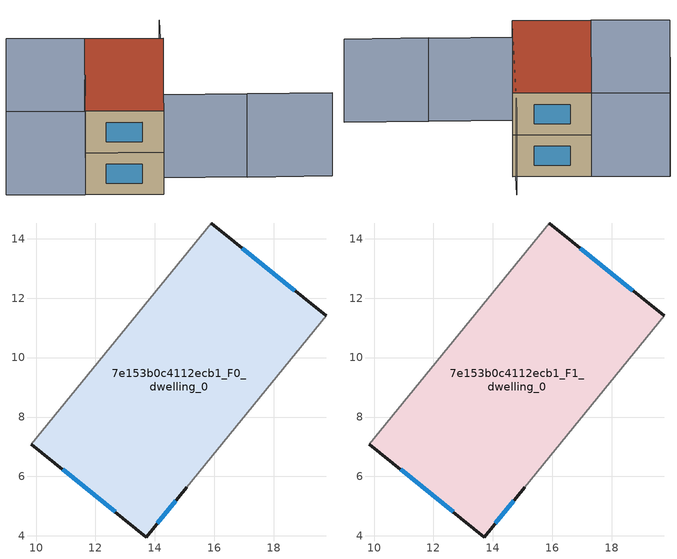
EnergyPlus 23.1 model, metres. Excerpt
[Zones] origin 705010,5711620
7e153b0c4112ecb1_F0_dwelling_0
 floor ground (EU_floor_Construction): 19.76,11.4 15.07,5.64 13.71,3.96 9.85,7.08 15.9,14.53 z0
 wall outside (EU_wall_Construction): 19.76,11.4 15.9,14.53 / 9.85,7.08 13.71,3.96 15.07,5.64 z0:3
 wall adiabatic (EU_wall_Construction): 15.07,5.64 19.76,11.4 / 15.9,14.53 9.85,7.08 z0:3
 window (EU_Window_Construction): 18.72,12.25 16.94,13.68 / 14.08,4.42 14.71,5.19 / 10.89,6.24 12.67,4.8 z0.81:2.19
7e153b0c4112ecb1_F1_dwelling_0
 floor to 7e153b0c4112ecb1_F0_dwelling_0 (EU_floor_Construction): 19.76,11.4 15.07,5.64 13.71,3.96 9.85,7.08 15.9,14.53 z3
 wall outside (EU_wall_Construction): 19.76,11.4 15.9,14.53 / 9.85,7.08 13.71,3.96 15.07,5.64 z3:6
 wall adiabatic (EU_wall_Construction): 15.07,5.64 19.76,11.4 / 15.9,14.53 9.85,7.08 z3:6
 window (EU_Window_Construction): 18.72,12.25 16.94,13.68 / 14.08,4.42 14.71,5.19 / 10.89,6.24 12.67,4.8 z3.81:5.19
 roof outside (EU_roof_Construction): 15.07,5.64 19.76,11.4 15.9,14.53 9.85,7.08 13.71,3.96 z6
shading: 23.5,-0.91 19.23,2.37 / 19.26,2.4 15.07,5.64 / 15.07,5.64 21.09,13.41 / 12.05,17.67 5.95,10.21 / 12.04,17.67 15.91,14.52 / 15.91,14.52 9.82,7.05 / 9.82,7.05 5.95,10.21 / 5.95,10.21 12.04,17.67 z0:6
[Building]
EU S2 Campaign: North Axis=0; Terrain=City; Solar Distribution=FullExterior
[Site:Location]
London: Latitude=51.5; Longitude=-0.5; Time Zone=0; Elevation=25
[SizingPeriod:WeatherFileDays]
AnnualSizingPeriod: Begin Month=1; Begin Day of Month=1; End Month=12; End Day of Month=31; Day of Week for Start Day=Monday; Use Weather File Daylight Saving Period=No; Use Weather File Rain and Snow Indicators=No
[MATERIAL]
EU_InternalMass_Material: Roughness=MediumRough; Thickness=0.1; Conductivity=1; Density=1800; Specific Heat=900; Thermal Absorptance=0.9; Solar Absorptance=0.7; Visible Absorptance=0.7
[MATERIAL:NOMASS] Roughness=MediumRough; Thermal Absorptance=0.9; Solar Absorptance=0.7; Visible Absorptance=0.7
Name | Thermal Resistance
EU_wall_NoMass | 0.727863
EU_roof_NoMass | 0.773354
EU_floor_NoMass | 1.79329
[WINDOWMATERIAL:SIMPLEGLAZINGSYSTEM]
EU_Window_SimpleGlazing: UFactor=2.58614; Solar Heat Gain Coefficient=0.76; Visible Transmittance=0.76
[CONSTRUCTION]
EU_wall_Construction: EU_wall_NoMass
EU_roof_Construction: EU_roof_NoMass
EU_floor_Construction: EU_floor_NoMass
EU_Window_Construction: EU_Window_SimpleGlazing
EU_InternalMass_Construction: EU_InternalMass_Material
[ZONE] Type=1; Multiplier=1; Ceiling Height=autocalculate; Floor Area=autocalculate; Part of Total Floor Area=Yes
Name | Volume
7e153b0c4112ecb1_F0_dwelling_0 | 142.95
7e153b0c4112ecb1_F1_dwelling_0 | 142.949
[INTERNALMASS] Construction=EU_InternalMass_Construction; Surface Area=47.6495
Name | Zone or ZoneList
7e153b0c4112ecb1_F0_dwelling_0_EU_InternalMass | 7e153b0c4112ecb1_F0_dwelling_0
7e153b0c4112ecb1_F1_dwelling_0_EU_InternalMass | 7e153b0c4112ecb1_F1_dwelling_0
[OTHEREQUIPMENT] Fuel Type=Electricity; Design Level Calculation Method=Watts/Area; Power per Zone Floor Area=1; Fraction Latent=0; Fraction Radiant=0; Fraction Lost=0; Carbon Dioxide Generation Rate=0; EndUse Subcategory=EU_Step8_InternalGains
Name | Zone or ZoneList or Space or SpaceList | Schedule
EU_Step8_InternalGain_7e153b0c4112ecb1_F0_dwelling_0_f000 | 7e153b0c4112ecb1_F0_dwelling_0 | EU_Step8_GainSchedule_7e153b0c4112ecb1_F0_dwelling_0_f000
EU_Step8_InternalGain_7e153b0c4112ecb1_F1_dwelling_0_f000 | 7e153b0c4112ecb1_F1_dwelling_0 | EU_Step8_GainSchedule_7e153b0c4112ecb1_F1_dwelling_0_f000
[ZONEVENTILATION:DESIGNFLOWRATE] Schedule=EU_AlwaysOn; Design Flow Rate Calculation Method=AirChanges/Hour; Air Changes per Hour=0.484901; Ventilation Type=Natural; Fan Pressure Rise=0; Fan Total Efficiency=1; Constant Term Coefficient=1; Temperature Term Coefficient=0; Velocity Term Coefficient=0; Velocity Squared Term Coefficient=0; Minimum Indoor Temperature=-100; Maximum Indoor Temperature=100; Delta Temperature=-100; Minimum Outdoor Temperature=-100; Maximum Outdoor Temperature=100; Maximum Wind Speed=40
Name | Zone or ZoneList or Space or SpaceList
EU_ConstantAir_7e153b0c4112ecb1_F0_dwelling_0 | 7e153b0c4112ecb1_F0_dwelling_0
EU_ConstantAir_7e153b0c4112ecb1_F1_dwelling_0 | 7e153b0c4112ecb1_F1_dwelling_0
[HVACTEMPLATE:THERMOSTAT] Constant Heating Setpoint=20; Constant Cooling Setpoint=50
EU_HeatOnly_7e153b0c4112ecb1_F0_dwelling_0; EU_HeatOnly_7e153b0c4112ecb1_F1_dwelling_0
[HVACTEMPLATE:ZONE:IDEALLOADSAIRSYSTEM] System Availability Schedule=EU_AlwaysOn; Maximum Heating Supply Air Temperature=50; Minimum Cooling Supply Air Temperature=13; Maximum Heating Supply Air Humidity Ratio=0.0156; Minimum Cooling Supply Air Humidity Ratio=0.0077; Heating Limit=NoLimit; Cooling Limit=NoLimit; Heating Availability Schedule=EU_AlwaysOn; Cooling Availability Schedule=EU_CoolingOff; Dehumidification Control Type=ConstantSensibleHeatRatio; Cooling Sensible Heat Ratio=0.7; Dehumidification Setpoint=60; Humidification Control Type=None; Humidification Setpoint=30; Outdoor Air Method=None; Outdoor Air Flow Rate per Person=0.00944; Outdoor Air Flow Rate per Zone Floor Area=0; Outdoor Air Flow Rate per Zone=0; Demand Controlled Ventilation Type=None; Outdoor Air Economizer Type=NoEconomizer; Heat Recovery Type=None; Sensible Heat Recovery Effectiveness=0.7; Latent Heat Recovery Effectiveness=0.65
Name | Template Thermostat
7e153b0c4112ecb1_F0_dwelling_0 | EU_HeatOnly_7e153b0c4112ecb1_F0_dwelling_0
7e153b0c4112ecb1_F1_dwelling_0 | EU_HeatOnly_7e153b0c4112ecb1_F1_dwelling_0
[SIZING:ZONE] Zone Cooling Design Supply Air Temperature Input Method=SupplyAirTemperature; Zone Cooling Design Supply Air Temperature=13; Zone Heating Design Supply Air Temperature Input Method=SupplyAirTemperature; Zone Heating Design Supply Air Temperature=50; Zone Cooling Design Supply Air Humidity Ratio=0.008; Zone Heating Design Supply Air Humidity Ratio=0.008; Cooling Design Air Flow Method=DesignDay; Cooling Design Air Flow Rate=0; Cooling Minimum Air Flow per Zone Floor Area=0.000762; Cooling Minimum Air Flow=0; Cooling Minimum Air Flow Fraction=0.2; Heating Design Air Flow Method=DesignDay; Heating Design Air Flow Rate=0; Heating Maximum Air Flow per Zone Floor Area=0.002032; Heating Maximum Air Flow=0.141576; Heating Maximum Air Flow Fraction=0.3; Account for Dedicated Outdoor Air System=No; Dedicated Outdoor Air System Control Strategy=NeutralSupplyAir; Dedicated Outdoor Air Low Setpoint Temperature for Design=autosize; Dedicated Outdoor Air High Setpoint Temperature for Design=autosize; Zone Load Sizing Method=Sensible Load Only No Latent Load; Zone Latent Cooling Design Supply Air Humidity Ratio Input Method=HumidityRatioDifference; Zone Cooling Design Supply Air Humidity Ratio Difference=0.005; Zone Latent Heating Design Supply Air Humidity Ratio Input Method=HumidityRatioDifference; Zone Humidification Design Supply Air Humidity Ratio Difference=0.005
7e153b0c4112ecb1_F0_dwelling_0; 7e153b0c4112ecb1_F1_dwelling_0
[SCHEDULE:CONSTANT]
Name | Hourly Value
EU_AlwaysOn | 1
EU_CoolingOff | 0
[SCHEDULE:FILE] Column Number=1; Rows to Skip at Top=0; Number of Hours of Data=8760; Column Separator=Comma; Interpolate to Timestep=No; Minutes per Item=60; Adjust Schedule for Daylight Savings=Yes
Name | File
EU_Step8_GainSchedule_7e153b0c4112ecb1_F0_dwelling_0_f000 | ../../schedules/7e153b0c4112ecb1/7e153b0c4112ecb1_F0_dwelling_0_f000_gain.csv
EU_Step8_GainSchedule_7e153b0c4112ecb1_F1_dwelling_0_f000 | ../../schedules/7e153b0c4112ecb1/7e153b0c4112ecb1_F1_dwelling_0_f000_gain.csv
